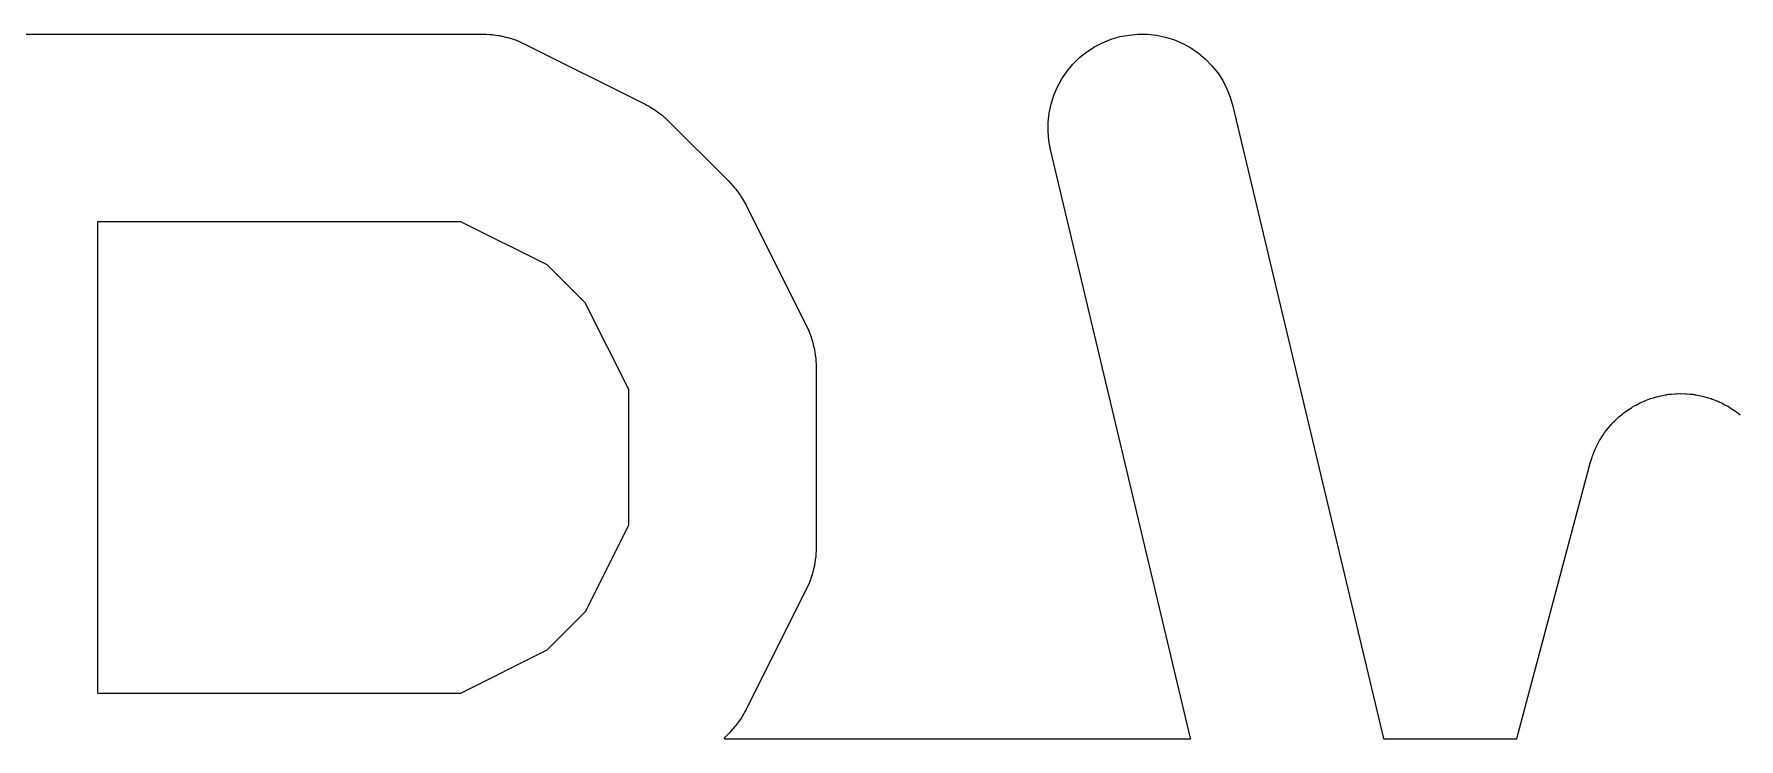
# Model space of a CAD drawing. Header units: metres. Extents: x 89 to 153, y -105 to 4.
# Drawn here: x 134.612 to 135.967, y -102.54 to -101.98 of the extents above; entities that cross this region are included whole.
import ezdxf

# ---------------------------------------------------------------- set-up
doc = ezdxf.new("R2010")
doc.units = ezdxf.units.M

msp = doc.modelspace()

# ---------------------------------------------------------------- linework, layer by layer
for points in [[(134.5876, -101.9803), (134.9686, -101.9803), (134.9712, -101.9804), (134.9712, -101.9804), (134.9712, -101.9804), (134.9712, -101.9804), (134.9712, -101.9804), (134.9712, -101.9804), (134.9712, -101.9804), (134.9739, -101.9805), (134.9748, -101.9806), (134.9749, -101.9806), (134.9749, -101.9806), (134.9749, -101.9806), (134.9749, -101.9806), (134.9749, -101.9806), (134.9749, -101.9806), (134.9749, -101.9806), (134.9759, -101.9806), (134.9785, -101.981), (134.9785, -101.981), (134.9785, -101.981), (134.9785, -101.981), (134.9785, -101.981), (134.9785, -101.981), (134.9785, -101.981), (134.9811, -101.9813), (134.9821, -101.9816), (134.9821, -101.9816), (134.9821, -101.9816), (134.9821, -101.9816), (134.9821, -101.9816), (134.9821, -101.9816), (134.9821, -101.9816), (134.9821, -101.9816), (134.9831, -101.9817), (134.9857, -101.9824), (134.9857, -101.9824), (134.9857, -101.9824), (134.9857, -101.9824), (134.9857, -101.9824), (134.9857, -101.9824), (134.9857, -101.9824), (134.9883, -101.9829), (134.9892, -101.9832), (134.9892, -101.9832), (134.9892, -101.9832), (134.9892, -101.9832), (134.9892, -101.9832), (134.9892, -101.9832), (134.9892, -101.9832), (134.9892, -101.9832), (134.9902, -101.9835), (134.9927, -101.9844), (134.9927, -101.9844), (134.9927, -101.9844), (134.9927, -101.9844), (134.9927, -101.9844), (134.9927, -101.9844), (134.9927, -101.9844), (134.9952, -101.9852), (134.9961, -101.9856), (134.9961, -101.9856), (134.9961, -101.9856), (134.9961, -101.9856), (134.9961, -101.9856), (134.9961, -101.9856), (134.9961, -101.9856), (134.9962, -101.9856), (134.9971, -101.986), (134.9995, -101.9871), (134.9995, -101.9871), (134.9995, -101.9871), (134.9995, -101.9871), (134.9995, -101.9871), (134.9995, -101.9871), (134.9995, -101.9871), (135.0019, -101.9882), (135.0971, -102.0358), (135.098, -102.0363), (135.098, -102.0363), (135.098, -102.0363), (135.098, -102.0363), (135.098, -102.0363), (135.098, -102.0363), (135.098, -102.0363), (135.098, -102.0363), (135.0989, -102.0367), (135.1012, -102.0381), (135.1012, -102.0381), (135.1012, -102.0381), (135.1012, -102.0381), (135.1012, -102.0381), (135.1012, -102.0381), (135.1012, -102.0381), (135.1035, -102.0394), (135.1043, -102.0399), (135.1043, -102.0399), (135.1043, -102.0399), (135.1043, -102.0399), (135.1043, -102.0399), (135.1044, -102.0399), (135.1044, -102.0399), (135.1044, -102.04), (135.1052, -102.0405), (135.1073, -102.042), (135.1073, -102.042), (135.1073, -102.042), (135.1073, -102.042), (135.1073, -102.042), (135.1073, -102.042), (135.1073, -102.042), (135.1095, -102.0436), (135.1103, -102.0442), (135.1103, -102.0442), (135.1103, -102.0442), (135.1103, -102.0442), (135.1103, -102.0442), (135.1103, -102.0442), (135.1103, -102.0442), (135.1103, -102.0442), (135.1111, -102.0448), (135.113, -102.0466), (135.1131, -102.0466), (135.1131, -102.0466), (135.1131, -102.0466), (135.1131, -102.0466), (135.1131, -102.0466), (135.1131, -102.0466), (135.1151, -102.0483), (135.1157, -102.049), (135.1158, -102.049), (135.1158, -102.049), (135.1158, -102.0491), (135.1158, -102.0491), (135.1158, -102.0491), (135.1158, -102.0491), (135.1158, -102.0491), (135.1165, -102.0497), (135.1641, -102.0973), (135.1648, -102.0981), (135.1648, -102.0981), (135.1648, -102.0981), (135.1648, -102.0981), (135.1648, -102.0981), (135.1648, -102.0981), (135.1648, -102.0981), (135.1648, -102.0981), (135.1655, -102.0988), (135.1673, -102.1008), (135.1673, -102.1008), (135.1673, -102.1008), (135.1673, -102.1008), (135.1673, -102.1008), (135.1673, -102.1008), (135.1673, -102.1008), (135.169, -102.1028), (135.1696, -102.1036), (135.1696, -102.1036), (135.1696, -102.1036), (135.1697, -102.1036), (135.1697, -102.1036), (135.1697, -102.1036), (135.1697, -102.1036), (135.1697, -102.1036), (135.1703, -102.1044), (135.1718, -102.1065), (135.1718, -102.1065), (135.1718, -102.1065), (135.1718, -102.1065), (135.1718, -102.1065), (135.1718, -102.1065), (135.1718, -102.1065), (135.1734, -102.1086), (135.1739, -102.1095), (135.1739, -102.1095), (135.1739, -102.1095), (135.1739, -102.1095), (135.1739, -102.1095), (135.1739, -102.1095), (135.1739, -102.1095), (135.1739, -102.1095), (135.1745, -102.1103), (135.1758, -102.1126), (135.1758, -102.1126), (135.1758, -102.1126), (135.1758, -102.1127), (135.1758, -102.1127), (135.1758, -102.1127), (135.1758, -102.1127), (135.1772, -102.1149), (135.1776, -102.1158), (135.1776, -102.1158), (135.1776, -102.1158), (135.1776, -102.1158), (135.1776, -102.1158), (135.1776, -102.1158), (135.1776, -102.1158), (135.1776, -102.1159), (135.1781, -102.1167), (135.2257, -102.2119), (135.2268, -102.2144), (135.2268, -102.2144), (135.2268, -102.2144), (135.2268, -102.2144), (135.2268, -102.2144), (135.2268, -102.2144), (135.2268, -102.2144), (135.2279, -102.2168), (135.2282, -102.2177), (135.2282, -102.2177), (135.2282, -102.2177), (135.2283, -102.2177), (135.2283, -102.2177), (135.2283, -102.2177), (135.2283, -102.2177), (135.2283, -102.2177), (135.2287, -102.2187), (135.2295, -102.2212), (135.2295, -102.2212), (135.2295, -102.2212), (135.2295, -102.2212), (135.2295, -102.2212), (135.2295, -102.2212), (135.2295, -102.2212), (135.2304, -102.2237), (135.2306, -102.2246), (135.2306, -102.2246), (135.2306, -102.2246), (135.2306, -102.2246), (135.2306, -102.2246), (135.2306, -102.2247), (135.2306, -102.2247), (135.2306, -102.2247), (135.2309, -102.2256), (135.2315, -102.2282), (135.2315, -102.2282), (135.2315, -102.2282), (135.2315, -102.2282), (135.2315, -102.2282), (135.2315, -102.2282), (135.2315, -102.2282), (135.2322, -102.2308), (135.2323, -102.2317), (135.2323, -102.2317), (135.2323, -102.2317), (135.2323, -102.2318), (135.2323, -102.2318), (135.2323, -102.2318), (135.2323, -102.2318), (135.2323, -102.2318), (135.2325, -102.2327), (135.2328, -102.2354), (135.2328, -102.2354), (135.2328, -102.2354), (135.2328, -102.2354), (135.2328, -102.2354), (135.2328, -102.2354), (135.2328, -102.2354), (135.2332, -102.238), (135.2333, -102.239), (135.2333, -102.239), (135.2333, -102.239), (135.2333, -102.239), (135.2333, -102.239), (135.2333, -102.239), (135.2333, -102.239), (135.2333, -102.239), (135.2334, -102.24), (135.2335, -102.2426), (135.2335, -102.2427), (135.2335, -102.2427), (135.2335, -102.2427), (135.2335, -102.2427), (135.2335, -102.2427), (135.2335, -102.2427), (135.2336, -102.2453), (135.2336, -102.3881), (135.2335, -102.3908), (135.2335, -102.3908), (135.2335, -102.3908), (135.2335, -102.3908), (135.2335, -102.3908), (135.2335, -102.3908), (135.2335, -102.3908), (135.2334, -102.3934), (135.2333, -102.3944), (135.2333, -102.3944), (135.2333, -102.3944), (135.2333, -102.3944), (135.2333, -102.3944), (135.2333, -102.3945), (135.2333, -102.3945), (135.2333, -102.3945), (135.2332, -102.3955), (135.2328, -102.3981), (135.2328, -102.3981), (135.2328, -102.3981), (135.2328, -102.3981), (135.2328, -102.3981), (135.2328, -102.3981), (135.2328, -102.3981), (135.2325, -102.4007), (135.2323, -102.4017), (135.2323, -102.4017), (135.2323, -102.4017), (135.2323, -102.4017), (135.2323, -102.4017), (135.2323, -102.4017), (135.2323, -102.4017), (135.2323, -102.4017), (135.2322, -102.4027), (135.2315, -102.4053), (135.2315, -102.4053), (135.2315, -102.4053), (135.2315, -102.4053), (135.2315, -102.4053), (135.2315, -102.4053), (135.2315, -102.4053), (135.2309, -102.4078), (135.2306, -102.4088), (135.2306, -102.4088), (135.2306, -102.4088), (135.2306, -102.4088), (135.2306, -102.4088), (135.2306, -102.4088), (135.2306, -102.4088), (135.2306, -102.4088), (135.2304, -102.4098), (135.2295, -102.4123), (135.2295, -102.4123), (135.2295, -102.4123), (135.2295, -102.4123), (135.2295, -102.4123), (135.2295, -102.4123), (135.2295, -102.4123), (135.2287, -102.4148), (135.2283, -102.4157), (135.2283, -102.4157), (135.2283, -102.4157), (135.2283, -102.4157), (135.2283, -102.4157), (135.2282, -102.4157), (135.2282, -102.4157), (135.2282, -102.4157), (135.2279, -102.4167), (135.2268, -102.4191), (135.2268, -102.4191), (135.2268, -102.4191), (135.2268, -102.4191), (135.2268, -102.4191), (135.2268, -102.4191), (135.2268, -102.4191), (135.2257, -102.4215), (135.1781, -102.5167), (135.1776, -102.5176), (135.1776, -102.5176), (135.1776, -102.5176), (135.1776, -102.5176), (135.1776, -102.5176), (135.1776, -102.5176), (135.1776, -102.5176), (135.1776, -102.5176), (135.1772, -102.5185), (135.1758, -102.5208), (135.1758, -102.5208), (135.1758, -102.5208), (135.1758, -102.5208), (135.1758, -102.5208), (135.1758, -102.5208), (135.1758, -102.5208), (135.1745, -102.5231), (135.1739, -102.5239), (135.1739, -102.5239), (135.1739, -102.5239), (135.1739, -102.5239), (135.1739, -102.5239), (135.1739, -102.5239), (135.1739, -102.5239), (135.1739, -102.5239), (135.1734, -102.5248), (135.1718, -102.5269), (135.1718, -102.5269), (135.1718, -102.5269), (135.1718, -102.5269), (135.1718, -102.5269), (135.1718, -102.5269), (135.1718, -102.5269), (135.1703, -102.5291), (135.1697, -102.5298), (135.1697, -102.5299), (135.1697, -102.5299), (135.1697, -102.5299), (135.1697, -102.5299), (135.1696, -102.5299), (135.1696, -102.5299), (135.1696, -102.5299), (135.169, -102.5307), (135.1673, -102.5326), (135.1673, -102.5326), (135.1673, -102.5326), (135.1673, -102.5326), (135.1673, -102.5326), (135.1673, -102.5326), (135.1673, -102.5326), (135.1655, -102.5346), (135.1648, -102.5353), (135.1648, -102.5353), (135.1648, -102.5353), (135.1648, -102.5353), (135.1648, -102.5353), (135.1648, -102.5353), (135.1648, -102.5353), (135.1648, -102.5354), (135.1641, -102.5361), (135.1606, -102.5396), (135.1606, -102.5396), (135.1606, -102.5396), (135.1606, -102.5396), (135.1606, -102.5396), (135.1606, -102.5396), (135.1606, -102.5397), (135.1606, -102.5397), (135.1606, -102.5397), (135.1606, -102.5397), (135.1606, -102.5397), (135.1606, -102.5397), (135.1606, -102.5397), (135.1606, -102.5397), (135.1605, -102.5397), (135.1605, -102.5397), (135.1605, -102.5397), (135.1605, -102.5397), (135.1605, -102.5397), (135.1605, -102.5397), (135.1605, -102.5397), (135.1605, -102.5398), (135.1605, -102.5398), (135.1605, -102.5398), (135.1605, -102.5398), (135.1605, -102.5398), (135.1605, -102.5398), (135.1605, -102.5398), (135.1605, -102.5398), (135.1605, -102.5398), (135.1605, -102.5398), (135.1605, -102.5398), (135.1605, -102.5398), (135.1605, -102.5398), (135.1605, -102.5398), (135.1605, -102.5399), (135.1605, -102.5399), (135.1605, -102.5399), (135.1605, -102.5399), (135.1605, -102.5399), (135.1605, -102.5399), (135.1605, -102.5399), (135.1605, -102.5399), (135.1605, -102.5399), (135.1605, -102.5399), (135.1605, -102.5399), (135.1605, -102.5399), (135.1605, -102.54), (135.1605, -102.54), (135.1605, -102.54), (135.1605, -102.54), (135.1605, -102.54), (135.1605, -102.54), (135.1605, -102.54), (135.1605, -102.54), (135.1605, -102.54), (135.1605, -102.54), (135.1605, -102.54), (135.1605, -102.54), (135.1605, -102.5401), (135.1605, -102.5401), (135.1605, -102.5401), (135.1605, -102.5401), (135.1605, -102.5401), (135.1605, -102.5401), (135.1605, -102.5401), (135.1605, -102.5401), (135.1605, -102.5401), (135.1605, -102.5401), (135.1605, -102.5401), (135.1605, -102.5401), (135.1605, -102.5401), (135.1605, -102.5402), (135.1605, -102.5402), (135.1605, -102.5402), (135.1605, -102.5402), (135.1605, -102.5402), (135.1605, -102.5402), (135.1605, -102.5402), (135.1605, -102.5402), (135.1605, -102.5402), (135.1605, -102.5402), (135.1605, -102.5402), (135.1605, -102.5402), (135.1606, -102.5402), (135.1606, -102.5402), (135.1606, -102.5403), (135.1606, -102.5403), (135.1606, -102.5403), (135.1606, -102.5403), (135.1606, -102.5403), (135.1606, -102.5403), (135.1606, -102.5403), (135.1606, -102.5403), (135.1606, -102.5403), (135.1606, -102.5403), (135.1606, -102.5403), (135.1606, -102.5403), (135.1606, -102.5403), (135.1606, -102.5403), (135.1606, -102.5403), (135.1606, -102.5403), (135.1606, -102.5404), (135.1606, -102.5404), (135.1607, -102.5404), (135.1607, -102.5404), (135.1607, -102.5404), (135.1607, -102.5404), (135.1607, -102.5404), (135.1607, -102.5404), (135.1607, -102.5404), (135.1607, -102.5404), (135.1607, -102.5404), (135.1607, -102.5404), (135.1607, -102.5404), (135.1607, -102.5404), (135.1607, -102.5404), (135.1608, -102.5404), (135.1608, -102.5404), (135.1608, -102.5404), (135.1608, -102.5404), (135.1608, -102.5404), (135.1608, -102.5404), (135.1608, -102.5404), (135.1608, -102.5404), (135.1608, -102.5404), (135.1608, -102.5404), (135.1608, -102.5404), (135.1608, -102.5405), (135.1608, -102.5405), (135.1608, -102.5405), (135.1609, -102.5405), (135.1609, -102.5405), (135.1609, -102.5405), (135.1609, -102.5405), (135.1609, -102.5405), (135.1609, -102.5405), (135.1609, -102.5405), (135.1609, -102.5405), (135.1609, -102.5405), (135.1609, -102.5405), (135.1609, -102.5405), (135.1609, -102.5405), (135.161, -102.5405), (135.161, -102.5405), (135.161, -102.5405), (135.5308, -102.5405), (135.5308, -102.5405), (135.5308, -102.5405), (135.5308, -102.5405), (135.5308, -102.5405), (135.5308, -102.5405), (135.5308, -102.5405), (135.5308, -102.5405), (135.5308, -102.5405), (135.5308, -102.5405), (135.5308, -102.5405), (135.5308, -102.5405), (135.5309, -102.5405), (135.5309, -102.5405), (135.5309, -102.5405), (135.5309, -102.5405), (135.5309, -102.5405), (135.5309, -102.5405), (135.5309, -102.5404), (135.5309, -102.5404), (135.5309, -102.5404), (135.5309, -102.5404), (135.5309, -102.5404), (135.5309, -102.5404), (135.531, -102.5404), (135.531, -102.5404), (135.531, -102.5404), (135.531, -102.5404), (135.531, -102.5404), (135.531, -102.5404), (135.531, -102.5404), (135.531, -102.5404), (135.531, -102.5404), (135.531, -102.5404), (135.531, -102.5404), (135.531, -102.5404), (135.531, -102.5404), (135.531, -102.5404), (135.5311, -102.5404), (135.5311, -102.5404), (135.5311, -102.5404), (135.5311, -102.5404), (135.5311, -102.5404), (135.5311, -102.5404), (135.5311, -102.5403), (135.5311, -102.5403), (135.5311, -102.5403), (135.5311, -102.5403), (135.5311, -102.5403), (135.5311, -102.5403), (135.5311, -102.5403), (135.5311, -102.5403), (135.5311, -102.5403), (135.5311, -102.5403), (135.5312, -102.5403), (135.5312, -102.5403), (135.5312, -102.5403), (135.5312, -102.5403), (135.5312, -102.5403), (135.5312, -102.5402), (135.5312, -102.5402), (135.5312, -102.5402), (135.5312, -102.5402), (135.5312, -102.5402), (135.5312, -102.5402), (135.5312, -102.5402), (135.5312, -102.5402), (135.5312, -102.5402), (135.5312, -102.5402), (135.5312, -102.5402), (135.5312, -102.5402), (135.5312, -102.5402), (135.5312, -102.5401), (135.5312, -102.5401), (135.5312, -102.5401), (135.5312, -102.5401), (135.5312, -102.5401), (135.5312, -102.5401), (135.5312, -102.5401), (135.5312, -102.5401), (135.5312, -102.5401), (135.5312, -102.5401), (135.5312, -102.5401), (135.5312, -102.5401), (135.5313, -102.5401), (135.5313, -102.5401), (135.5313, -102.54), (135.5313, -102.54), (135.5313, -102.54), (135.5313, -102.54), (135.5313, -102.54), (135.5313, -102.54), (135.5313, -102.54), (135.5313, -102.54), (135.5313, -102.54), (135.5313, -102.54), (135.5313, -102.54), (135.5313, -102.54), (135.5313, -102.5399), (135.5313, -102.5399), (135.5313, -102.5399), (135.5313, -102.5399), (135.5313, -102.5399), (135.5313, -102.5399), (135.5313, -102.5399), (135.5312, -102.5399), (135.5312, -102.5399), (135.5312, -102.5399), (135.5312, -102.5399), (135.5312, -102.5399), (135.4199, -102.0721), (135.4185, -102.0649), (135.4179, -102.0576), (135.418, -102.0503), (135.4188, -102.043), (135.4203, -102.0359), (135.4225, -102.0289), (135.4254, -102.0222), (135.4289, -102.0158), (135.433, -102.0097), (135.4377, -102.0041), (135.443, -101.999), (135.4487, -101.9944), (135.4548, -101.9904), (135.4613, -101.9871), (135.4681, -101.9844), (135.4751, -101.9823), (135.4823, -101.981), (135.4896, -101.9803), (135.4969, -101.9804), (135.5042, -101.9812), (135.5113, -101.9827), (135.5183, -101.9849), (135.525, -101.9878), (135.5314, -101.9913), (135.5375, -101.9955), (135.5431, -102.0002), (135.5482, -102.0054), (135.5528, -102.0111), (135.5568, -102.0172), (135.5601, -102.0237), (135.5628, -102.0305), (135.5649, -102.0376), (135.6845, -102.5401), (135.6845, -102.5401), (135.6845, -102.5401), (135.6845, -102.5401), (135.6845, -102.5401), (135.6846, -102.5401), (135.6846, -102.5401), (135.6846, -102.5401), (135.6846, -102.5401), (135.6846, -102.5402), (135.6846, -102.5402), (135.6846, -102.5402), (135.6846, -102.5402), (135.6846, -102.5402), (135.6846, -102.5402), (135.6846, -102.5402), (135.6846, -102.5402), (135.6846, -102.5402), (135.6846, -102.5402), (135.6846, -102.5402), (135.6846, -102.5402), (135.6846, -102.5402), (135.6846, -102.5402), (135.6846, -102.5402), (135.6846, -102.5403), (135.6846, -102.5403), (135.6846, -102.5403), (135.6846, -102.5403), (135.6846, -102.5403), (135.6846, -102.5403), (135.6846, -102.5403), (135.6846, -102.5403), (135.6847, -102.5403), (135.6847, -102.5403), (135.6847, -102.5403), (135.6847, -102.5403), (135.6847, -102.5403), (135.6847, -102.5403), (135.6847, -102.5403), (135.6847, -102.5403), (135.6847, -102.5403), (135.6847, -102.5404), (135.6847, -102.5404), (135.6847, -102.5404), (135.6847, -102.5404), (135.6847, -102.5404), (135.6847, -102.5404), (135.6847, -102.5404), (135.6848, -102.5404), (135.6848, -102.5404), (135.6848, -102.5404), (135.6848, -102.5404), (135.6848, -102.5404), (135.6848, -102.5404), (135.6848, -102.5404), (135.6848, -102.5404), (135.6848, -102.5404), (135.6848, -102.5404), (135.6848, -102.5404), (135.6848, -102.5404), (135.6848, -102.5404), (135.6848, -102.5404), (135.6849, -102.5404), (135.6849, -102.5404), (135.6849, -102.5404), (135.6849, -102.5404), (135.6849, -102.5404), (135.6849, -102.5404), (135.6849, -102.5405), (135.6849, -102.5405), (135.6849, -102.5405), (135.6849, -102.5405), (135.6849, -102.5405), (135.6849, -102.5405), (135.6849, -102.5405), (135.685, -102.5405), (135.685, -102.5405), (135.685, -102.5405), (135.685, -102.5405), (135.685, -102.5405), (135.685, -102.5405), (135.685, -102.5405), (135.685, -102.5405), (135.685, -102.5405), (135.685, -102.5405), (135.685, -102.5405), (135.7901, -102.5405), (135.7901, -102.5405), (135.7901, -102.5405), (135.7901, -102.5405), (135.7901, -102.5405), (135.7901, -102.5405), (135.7902, -102.5405), (135.7902, -102.5405), (135.7902, -102.5405), (135.7902, -102.5405), (135.7902, -102.5405), (135.7902, -102.5405), (135.7902, -102.5405), (135.7902, -102.5405), (135.7902, -102.5405), (135.7902, -102.5405), (135.7902, -102.5405), (135.7902, -102.5405), (135.7903, -102.5404), (135.7903, -102.5404), (135.7903, -102.5404), (135.7903, -102.5404), (135.7903, -102.5404), (135.7903, -102.5404), (135.7903, -102.5404), (135.7903, -102.5404), (135.7903, -102.5404), (135.7903, -102.5404), (135.7903, -102.5404), (135.7903, -102.5404), (135.7904, -102.5404), (135.7904, -102.5404), (135.7904, -102.5404), (135.7904, -102.5404), (135.7904, -102.5404), (135.7904, -102.5404), (135.7904, -102.5404), (135.7904, -102.5404), (135.7904, -102.5404), (135.7904, -102.5404), (135.7904, -102.5404), (135.7904, -102.5404), (135.7904, -102.5404), (135.7904, -102.5404), (135.7904, -102.5403), (135.7905, -102.5403), (135.7905, -102.5403), (135.7905, -102.5403), (135.7905, -102.5403), (135.7905, -102.5403), (135.7905, -102.5403), (135.7905, -102.5403), (135.7905, -102.5403), (135.7905, -102.5403), (135.7905, -102.5403), (135.7905, -102.5403), (135.7905, -102.5403), (135.7905, -102.5403), (135.7905, -102.5403), (135.7905, -102.5402), (135.7905, -102.5402), (135.7905, -102.5402), (135.7905, -102.5402), (135.7905, -102.5402), (135.7905, -102.5402), (135.7906, -102.5402), (135.7906, -102.5402), (135.7906, -102.5402), (135.7906, -102.5402), (135.7906, -102.5402), (135.7906, -102.5402), (135.7906, -102.5402), (135.7906, -102.5401), (135.7906, -102.5401), (135.7906, -102.5401), (135.7906, -102.5401), (135.7906, -102.5401), (135.7906, -102.5401), (135.7906, -102.5401), (135.7906, -102.5401), (135.8489, -102.3213), (135.8497, -102.3189), (135.8497, -102.3189), (135.8497, -102.3189), (135.8497, -102.3189), (135.8497, -102.3189), (135.8497, -102.3189), (135.8497, -102.3189), (135.8504, -102.3165), (135.8508, -102.3155), (135.8508, -102.3154), (135.8508, -102.3154), (135.8508, -102.3154), (135.8508, -102.3154), (135.8508, -102.3154), (135.8508, -102.3154), (135.8508, -102.3154), (135.8512, -102.3144), (135.8522, -102.312), (135.8522, -102.312), (135.8522, -102.312), (135.8522, -102.312), (135.8522, -102.312), (135.8522, -102.312), (135.8522, -102.312), (135.8531, -102.3097), (135.8536, -102.3087), (135.8536, -102.3087), (135.8536, -102.3087), (135.8536, -102.3087), (135.8536, -102.3087), (135.8536, -102.3087), (135.8536, -102.3087), (135.8536, -102.3087), (135.8541, -102.3076), (135.8553, -102.3054), (135.8553, -102.3054), (135.8553, -102.3054), (135.8553, -102.3054), (135.8553, -102.3054), (135.8553, -102.3054), (135.8553, -102.3054), (135.8564, -102.3032), (135.8571, -102.3023), (135.8571, -102.3022), (135.8571, -102.3022), (135.8571, -102.3022), (135.8571, -102.3022), (135.8571, -102.3022), (135.8571, -102.3022), (135.8571, -102.3022), (135.8576, -102.3012), (135.859, -102.2992), (135.859, -102.2992), (135.859, -102.2992), (135.859, -102.2992), (135.859, -102.2992), (135.859, -102.2992), (135.859, -102.2992), (135.8604, -102.297), (135.8611, -102.2962), (135.8611, -102.2962), (135.8611, -102.2962), (135.8611, -102.2962), (135.8611, -102.2962), (135.8611, -102.2962), (135.8611, -102.2962), (135.8611, -102.2961), (135.8618, -102.2952), (135.8634, -102.2933), (135.8634, -102.2933), (135.8634, -102.2933), (135.8634, -102.2933), (135.8634, -102.2933), (135.8634, -102.2933), (135.8634, -102.2933), (135.865, -102.2913), (135.8657, -102.2905), (135.8658, -102.2905), (135.8658, -102.2905), (135.8658, -102.2905), (135.8658, -102.2905), (135.8658, -102.2905), (135.8658, -102.2905), (135.8658, -102.2905), (135.8665, -102.2896), (135.8683, -102.2879), (135.8683, -102.2879), (135.8683, -102.2879), (135.8683, -102.2879), (135.8683, -102.2879), (135.8683, -102.2879), (135.8683, -102.2879), (135.8701, -102.2861), (135.8709, -102.2854), (135.8709, -102.2853), (135.8709, -102.2853), (135.8709, -102.2853), (135.8709, -102.2853), (135.8709, -102.2853), (135.8709, -102.2853), (135.8709, -102.2853), (135.8717, -102.2846), (135.8737, -102.283), (135.8737, -102.283), (135.8737, -102.283), (135.8737, -102.283), (135.8737, -102.283), (135.8737, -102.283), (135.8737, -102.283), (135.8756, -102.2813), (135.8766, -102.2807), (135.8766, -102.2807), (135.8766, -102.2807), (135.8766, -102.2807), (135.8766, -102.2807), (135.8766, -102.2807), (135.8766, -102.2807), (135.8766, -102.2807), (135.8775, -102.28), (135.8796, -102.2786), (135.8796, -102.2786), (135.8796, -102.2786), (135.8796, -102.2786), (135.8796, -102.2786), (135.8796, -102.2786), (135.8796, -102.2786), (135.8817, -102.2772), (135.8826, -102.2766), (135.8826, -102.2766), (135.8826, -102.2766), (135.8827, -102.2766), (135.8827, -102.2766), (135.8827, -102.2766), (135.8827, -102.2766), (135.8827, -102.2766), (135.8836, -102.276), (135.8858, -102.2749), (135.8859, -102.2749), (135.8859, -102.2749), (135.8859, -102.2749), (135.8859, -102.2749), (135.8859, -102.2749), (135.8859, -102.2749), (135.8881, -102.2736), (135.8891, -102.2732), (135.8891, -102.2732), (135.8891, -102.2732), (135.8891, -102.2732), (135.8891, -102.2732), (135.8891, -102.2732), (135.8891, -102.2732), (135.8891, -102.2732), (135.8901, -102.2727), (135.8925, -102.2717), (135.8925, -102.2717), (135.8925, -102.2717), (135.8925, -102.2717), (135.8925, -102.2717), (135.8925, -102.2717), (135.8925, -102.2717), (135.8948, -102.2707), (135.8958, -102.2704), (135.8958, -102.2704), (135.8958, -102.2704), (135.8959, -102.2704), (135.8959, -102.2704), (135.8959, -102.2704), (135.8959, -102.2704), (135.8959, -102.2704), (135.8969, -102.27), (135.8993, -102.2693), (135.8993, -102.2693), (135.8993, -102.2693), (135.8993, -102.2693), (135.8993, -102.2693), (135.8993, -102.2693), (135.8993, -102.2693), (135.9017, -102.2685), (135.9028, -102.2683), (135.9028, -102.2683), (135.9028, -102.2683), (135.9029, -102.2683), (135.9029, -102.2683), (135.9029, -102.2683), (135.9029, -102.2683), (135.9029, -102.2683), (135.9039, -102.268), (135.9064, -102.2675), (135.9064, -102.2675), (135.9064, -102.2675), (135.9064, -102.2675), (135.9064, -102.2675), (135.9064, -102.2675), (135.9064, -102.2675), (135.9089, -102.267), (135.91, -102.2669), (135.91, -102.2669), (135.91, -102.2669), (135.91, -102.2668), (135.91, -102.2668), (135.91, -102.2668), (135.91, -102.2668), (135.91, -102.2668), (135.9111, -102.2666), (135.9136, -102.2664), (135.9137, -102.2664), (135.9137, -102.2664), (135.9137, -102.2664), (135.9137, -102.2664), (135.9137, -102.2664), (135.9137, -102.2664), (135.9162, -102.2661), (135.9173, -102.2661), (135.9173, -102.2661), (135.9173, -102.2661), (135.9173, -102.2661), (135.9173, -102.2661), (135.9173, -102.2661), (135.9173, -102.2661), (135.9173, -102.2661), (135.9184, -102.266), (135.9209, -102.2661), (135.9209, -102.2661), (135.9209, -102.2661), (135.921, -102.2661), (135.921, -102.2661), (135.921, -102.2661), (135.921, -102.2661), (135.9235, -102.266), (135.9246, -102.2661), (135.9246, -102.2661), (135.9246, -102.2661), (135.9246, -102.2661), (135.9246, -102.2661), (135.9246, -102.2661), (135.9246, -102.2661), (135.9246, -102.2661), (135.9257, -102.2661), (135.9282, -102.2664), (135.9282, -102.2664), (135.9282, -102.2664), (135.9282, -102.2664), (135.9283, -102.2664), (135.9283, -102.2664), (135.9283, -102.2664), (135.9308, -102.2666), (135.9319, -102.2668), (135.9319, -102.2668), (135.9319, -102.2668), (135.9319, -102.2668), (135.9319, -102.2668), (135.9319, -102.2669), (135.9319, -102.2669), (135.9319, -102.2669), (135.933, -102.267), (135.9355, -102.2675), (135.9355, -102.2675), (135.9355, -102.2675), (135.9355, -102.2675), (135.9355, -102.2675), (135.9355, -102.2675), (135.9355, -102.2675), (135.938, -102.268), (135.939, -102.2683), (135.939, -102.2683), (135.939, -102.2683), (135.9391, -102.2683), (135.9391, -102.2683), (135.9391, -102.2683), (135.9391, -102.2683), (135.9391, -102.2683), (135.9402, -102.2685), (135.9426, -102.2693), (135.9426, -102.2693), (135.9426, -102.2693), (135.9426, -102.2693), (135.9426, -102.2693), (135.9426, -102.2693), (135.9426, -102.2693), (135.945, -102.27), (135.946, -102.2704), (135.946, -102.2704), (135.946, -102.2704), (135.946, -102.2704), (135.946, -102.2704), (135.9461, -102.2704), (135.9461, -102.2704), (135.9461, -102.2704), (135.9471, -102.2707), (135.9494, -102.2717), (135.9494, -102.2717), (135.9494, -102.2717), (135.9494, -102.2717), (135.9494, -102.2717), (135.9494, -102.2717), (135.9495, -102.2717), (135.9518, -102.2727), (135.9528, -102.2732), (135.9528, -102.2732), (135.9528, -102.2732), (135.9528, -102.2732), (135.9528, -102.2732), (135.9528, -102.2732), (135.9528, -102.2732), (135.9528, -102.2732), (135.9538, -102.2736), (135.956, -102.2749), (135.956, -102.2749), (135.956, -102.2749), (135.9561, -102.2749), (135.9561, -102.2749), (135.9561, -102.2749), (135.9561, -102.2749), (135.9583, -102.276), (135.9592, -102.2766), (135.9592, -102.2766), (135.9592, -102.2766), (135.9592, -102.2766), (135.9592, -102.2766), (135.9593, -102.2766), (135.9593, -102.2766), (135.9593, -102.2766), (135.9602, -102.2772), (135.9623, -102.2786), (135.9623, -102.2786), (135.9623, -102.2786), (135.9623, -102.2786), (135.9623, -102.2786), (135.9623, -102.2786), (135.9623, -102.2786), (135.9644, -102.28), (135.9653, -102.2807), (135.9653, -102.2807), (135.9653, -102.2807), (135.9653, -102.2807), (135.9653, -102.2807), (135.9653, -102.2807), (135.9653, -102.2807), (135.9653, -102.2807), (135.9663, -102.2813), (135.9682, -102.283)], [(134.6626, -102.1294), (134.6626, -102.1294), (134.6626, -102.1294), (134.6626, -102.1294), (134.6626, -102.1294), (134.6626, -102.1294), (134.6626, -102.1294), (134.6626, -102.1294), (134.6626, -102.1294), (134.6626, -102.1294), (134.6626, -102.1294), (134.6626, -102.1294), (134.6626, -102.1294), (134.6625, -102.1294), (134.6625, -102.1294), (134.6625, -102.1294), (134.6625, -102.1294), (134.6625, -102.1294), (134.6625, -102.1294), (134.6625, -102.1294), (134.6625, -102.1294), (134.6625, -102.1294), (134.6625, -102.1294), (134.6625, -102.1294), (134.6625, -102.1294), (134.6625, -102.1294), (134.6624, -102.1294), (134.6624, -102.1294), (134.6624, -102.1294), (134.6624, -102.1294), (134.6624, -102.1294), (134.6624, -102.1294), (134.6624, -102.1294), (134.6624, -102.1294), (134.6624, -102.1294), (134.6624, -102.1294), (134.6624, -102.1294), (134.6624, -102.1294), (134.6624, -102.1295), (134.6624, -102.1295), (134.6623, -102.1295), (134.6623, -102.1295), (134.6623, -102.1295), (134.6623, -102.1295), (134.6623, -102.1295), (134.6623, -102.1295), (134.6623, -102.1295), (134.6623, -102.1295), (134.6623, -102.1295), (134.6623, -102.1295), (134.6623, -102.1295), (134.6623, -102.1295), (134.6623, -102.1295), (134.6623, -102.1295), (134.6623, -102.1295), (134.6623, -102.1295), (134.6623, -102.1296), (134.6623, -102.1296), (134.6622, -102.1296), (134.6622, -102.1296), (134.6622, -102.1296), (134.6622, -102.1296), (134.6622, -102.1296), (134.6622, -102.1296), (134.6622, -102.1296), (134.6622, -102.1296), (134.6622, -102.1296), (134.6622, -102.1296), (134.6622, -102.1296), (134.6622, -102.1296), (134.6622, -102.1297), (134.6622, -102.1297), (134.6622, -102.1297), (134.6622, -102.1297), (134.6622, -102.1297), (134.6622, -102.1297), (134.6622, -102.1297), (134.6622, -102.1297), (134.6622, -102.1297), (134.6622, -102.1297), (134.6622, -102.1297), (134.6622, -102.1297), (134.6622, -102.1297), (134.6622, -102.1298), (134.6622, -102.1298), (134.6622, -102.1298), (134.6622, -102.1298), (134.6622, -102.1298), (134.6622, -102.1298), (134.6622, -102.1298), (134.6622, -102.1298), (134.6622, -102.1298), (134.6622, -102.1298), (134.6622, -102.1298), (134.6622, -102.1298), (134.6622, -102.1298), (134.6622, -102.1299), (134.6622, -102.5036), (134.6622, -102.5036), (134.6622, -102.5036), (134.6622, -102.5036), (134.6622, -102.5036), (134.6622, -102.5036), (134.6622, -102.5036), (134.6622, -102.5036), (134.6622, -102.5037), (134.6622, -102.5037), (134.6622, -102.5037), (134.6622, -102.5037), (134.6622, -102.5037), (134.6622, -102.5037), (134.6622, -102.5037), (134.6622, -102.5037), (134.6622, -102.5037), (134.6622, -102.5037), (134.6622, -102.5037), (134.6622, -102.5037), (134.6622, -102.5037), (134.6622, -102.5038), (134.6622, -102.5038), (134.6622, -102.5038), (134.6622, -102.5038), (134.6622, -102.5038), (134.6622, -102.5038), (134.6622, -102.5038), (134.6622, -102.5038), (134.6622, -102.5038), (134.6622, -102.5038), (134.6622, -102.5038), (134.6622, -102.5038), (134.6622, -102.5038), (134.6622, -102.5038), (134.6622, -102.5039), (134.6622, -102.5039), (134.6622, -102.5039), (134.6622, -102.5039), (134.6623, -102.5039), (134.6623, -102.5039), (134.6623, -102.5039), (134.6623, -102.5039), (134.6623, -102.5039), (134.6623, -102.5039), (134.6623, -102.5039), (134.6623, -102.5039), (134.6623, -102.5039), (134.6623, -102.5039), (134.6623, -102.5039), (134.6623, -102.504), (134.6623, -102.504), (134.6623, -102.504), (134.6623, -102.504), (134.6623, -102.504), (134.6623, -102.504), (134.6623, -102.504), (134.6624, -102.504), (134.6624, -102.504), (134.6624, -102.504), (134.6624, -102.504), (134.6624, -102.504), (134.6624, -102.504), (134.6624, -102.504), (134.6624, -102.504), (134.6624, -102.504), (134.6624, -102.504), (134.6624, -102.504), (134.6624, -102.504), (134.6624, -102.504), (134.6624, -102.504), (134.6625, -102.504), (134.6625, -102.5041), (134.6625, -102.5041), (134.6625, -102.5041), (134.6625, -102.5041), (134.6625, -102.5041), (134.6625, -102.5041), (134.6625, -102.5041), (134.6625, -102.5041), (134.6625, -102.5041), (134.6625, -102.5041), (134.6625, -102.5041), (134.6625, -102.5041), (134.6626, -102.5041), (134.6626, -102.5041), (134.6626, -102.5041), (134.6626, -102.5041), (134.6626, -102.5041), (134.6626, -102.5041), (134.6626, -102.5041), (134.6626, -102.5041), (134.6626, -102.5041), (134.6626, -102.5041), (134.6626, -102.5041), (134.6626, -102.5041), (134.6626, -102.5041), (134.6627, -102.5041), (134.9509, -102.5041), (134.9509, -102.5041), (134.9509, -102.5041), (134.9509, -102.5041), (134.9509, -102.5041), (134.9509, -102.5041), (134.9509, -102.5041), (134.9509, -102.5041), (134.9509, -102.5041), (134.9509, -102.5041), (134.9509, -102.5041), (134.9509, -102.5041), (134.9509, -102.5041), (134.9509, -102.5041), (134.951, -102.5041), (134.951, -102.5041), (134.951, -102.5041), (134.951, -102.5041), (134.951, -102.5041), (134.951, -102.5041), (134.951, -102.5041), (134.951, -102.5041), (134.951, -102.5041), (134.951, -102.5041), (134.951, -102.5041), (134.951, -102.5041), (134.951, -102.5041), (134.9511, -102.504), (134.9511, -102.504), (134.9511, -102.504), (134.9511, -102.504), (134.9511, -102.504), (135.0196, -102.4698), (135.0196, -102.4698), (135.0196, -102.4698), (135.0196, -102.4698), (135.0196, -102.4698), (135.0196, -102.4698), (135.0196, -102.4698), (135.0196, -102.4698), (135.0196, -102.4698), (135.0197, -102.4697), (135.0197, -102.4697), (135.0197, -102.4697), (135.0197, -102.4697), (135.0197, -102.4697), (135.0197, -102.4697), (135.0197, -102.4697), (135.0197, -102.4697), (135.0197, -102.4697), (135.0197, -102.4697), (135.0197, -102.4697), (135.0501, -102.4393), (135.0501, -102.4393), (135.0501, -102.4393), (135.0501, -102.4393), (135.0501, -102.4393), (135.0501, -102.4393), (135.0501, -102.4393), (135.0501, -102.4393), (135.0502, -102.4392), (135.0502, -102.4392), (135.0502, -102.4392), (135.0502, -102.4392), (135.0502, -102.4392), (135.0502, -102.4392), (135.0502, -102.4392), (135.0502, -102.4392), (135.0502, -102.4392), (135.0502, -102.4392), (135.0502, -102.4392), (135.0502, -102.4392), (135.0845, -102.3707), (135.0845, -102.3707), (135.0845, -102.3707), (135.0845, -102.3706), (135.0845, -102.3706), (135.0845, -102.3706), (135.0845, -102.3706), (135.0845, -102.3706), (135.0845, -102.3706), (135.0845, -102.3706), (135.0845, -102.3706), (135.0845, -102.3706), (135.0845, -102.3706), (135.0845, -102.3706), (135.0845, -102.3706), (135.0845, -102.3706), (135.0845, -102.3706), (135.0845, -102.3705), (135.0845, -102.3705), (135.0845, -102.3705), (135.0845, -102.3705), (135.0845, -102.3705), (135.0845, -102.3705), (135.0845, -102.3705), (135.0845, -102.3705), (135.0845, -102.3705), (135.0845, -102.3705), (135.0845, -102.3705), (135.0845, -102.3705), (135.0845, -102.3704), (135.0845, -102.3704), (135.0845, -102.3704), (135.0845, -102.263), (135.0845, -102.263), (135.0845, -102.263), (135.0845, -102.263), (135.0845, -102.263), (135.0845, -102.263), (135.0845, -102.263), (135.0845, -102.263), (135.0845, -102.263), (135.0845, -102.2629), (135.0845, -102.2629), (135.0845, -102.2629), (135.0845, -102.2629), (135.0845, -102.2629), (135.0845, -102.2629), (135.0845, -102.2629), (135.0845, -102.2629), (135.0845, -102.2629), (135.0845, -102.2629), (135.0845, -102.2629), (135.0845, -102.2629), (135.0845, -102.2628), (135.0845, -102.2628), (135.0845, -102.2628), (135.0845, -102.2628), (135.0845, -102.2628), (135.0845, -102.2628), (135.0845, -102.2628), (135.0845, -102.2628), (135.0845, -102.2628), (135.0845, -102.2628), (135.0845, -102.2628), (135.0502, -102.1943), (135.0502, -102.1943), (135.0502, -102.1943), (135.0502, -102.1943), (135.0502, -102.1943), (135.0502, -102.1942), (135.0502, -102.1942), (135.0502, -102.1942), (135.0502, -102.1942), (135.0502, -102.1942), (135.0502, -102.1942), (135.0502, -102.1942), (135.0501, -102.1942), (135.0501, -102.1942), (135.0501, -102.1942), (135.0501, -102.1942), (135.0501, -102.1942), (135.0501, -102.1942), (135.0501, -102.1942), (135.0501, -102.1942), (135.0197, -102.1638), (135.0197, -102.1637), (135.0197, -102.1637), (135.0197, -102.1637), (135.0197, -102.1637), (135.0197, -102.1637), (135.0197, -102.1637), (135.0197, -102.1637), (135.0197, -102.1637), (135.0197, -102.1637), (135.0197, -102.1637), (135.0196, -102.1637), (135.0196, -102.1637), (135.0196, -102.1637), (135.0196, -102.1637), (135.0196, -102.1637), (135.0196, -102.1637), (135.0196, -102.1637), (135.0196, -102.1637), (135.0196, -102.1637), (134.9511, -102.1294), (134.9511, -102.1294), (134.9511, -102.1294), (134.9511, -102.1294), (134.9511, -102.1294), (134.951, -102.1294), (134.951, -102.1294), (134.951, -102.1294), (134.951, -102.1294), (134.951, -102.1294), (134.951, -102.1294), (134.951, -102.1294), (134.951, -102.1294), (134.951, -102.1294), (134.951, -102.1294), (134.951, -102.1294), (134.951, -102.1294), (134.951, -102.1294), (134.9509, -102.1294), (134.9509, -102.1294), (134.9509, -102.1294), (134.9509, -102.1294), (134.9509, -102.1294), (134.9509, -102.1294), (134.9509, -102.1294), (134.9509, -102.1294), (134.9509, -102.1294), (134.9509, -102.1294), (134.9509, -102.1294), (134.9509, -102.1294), (134.9509, -102.1294), (134.9509, -102.1294), (134.6627, -102.1294), (134.6626, -102.1294)]]:
    msp.add_lwpolyline(points)

doc.saveas('drawing.dxf')
